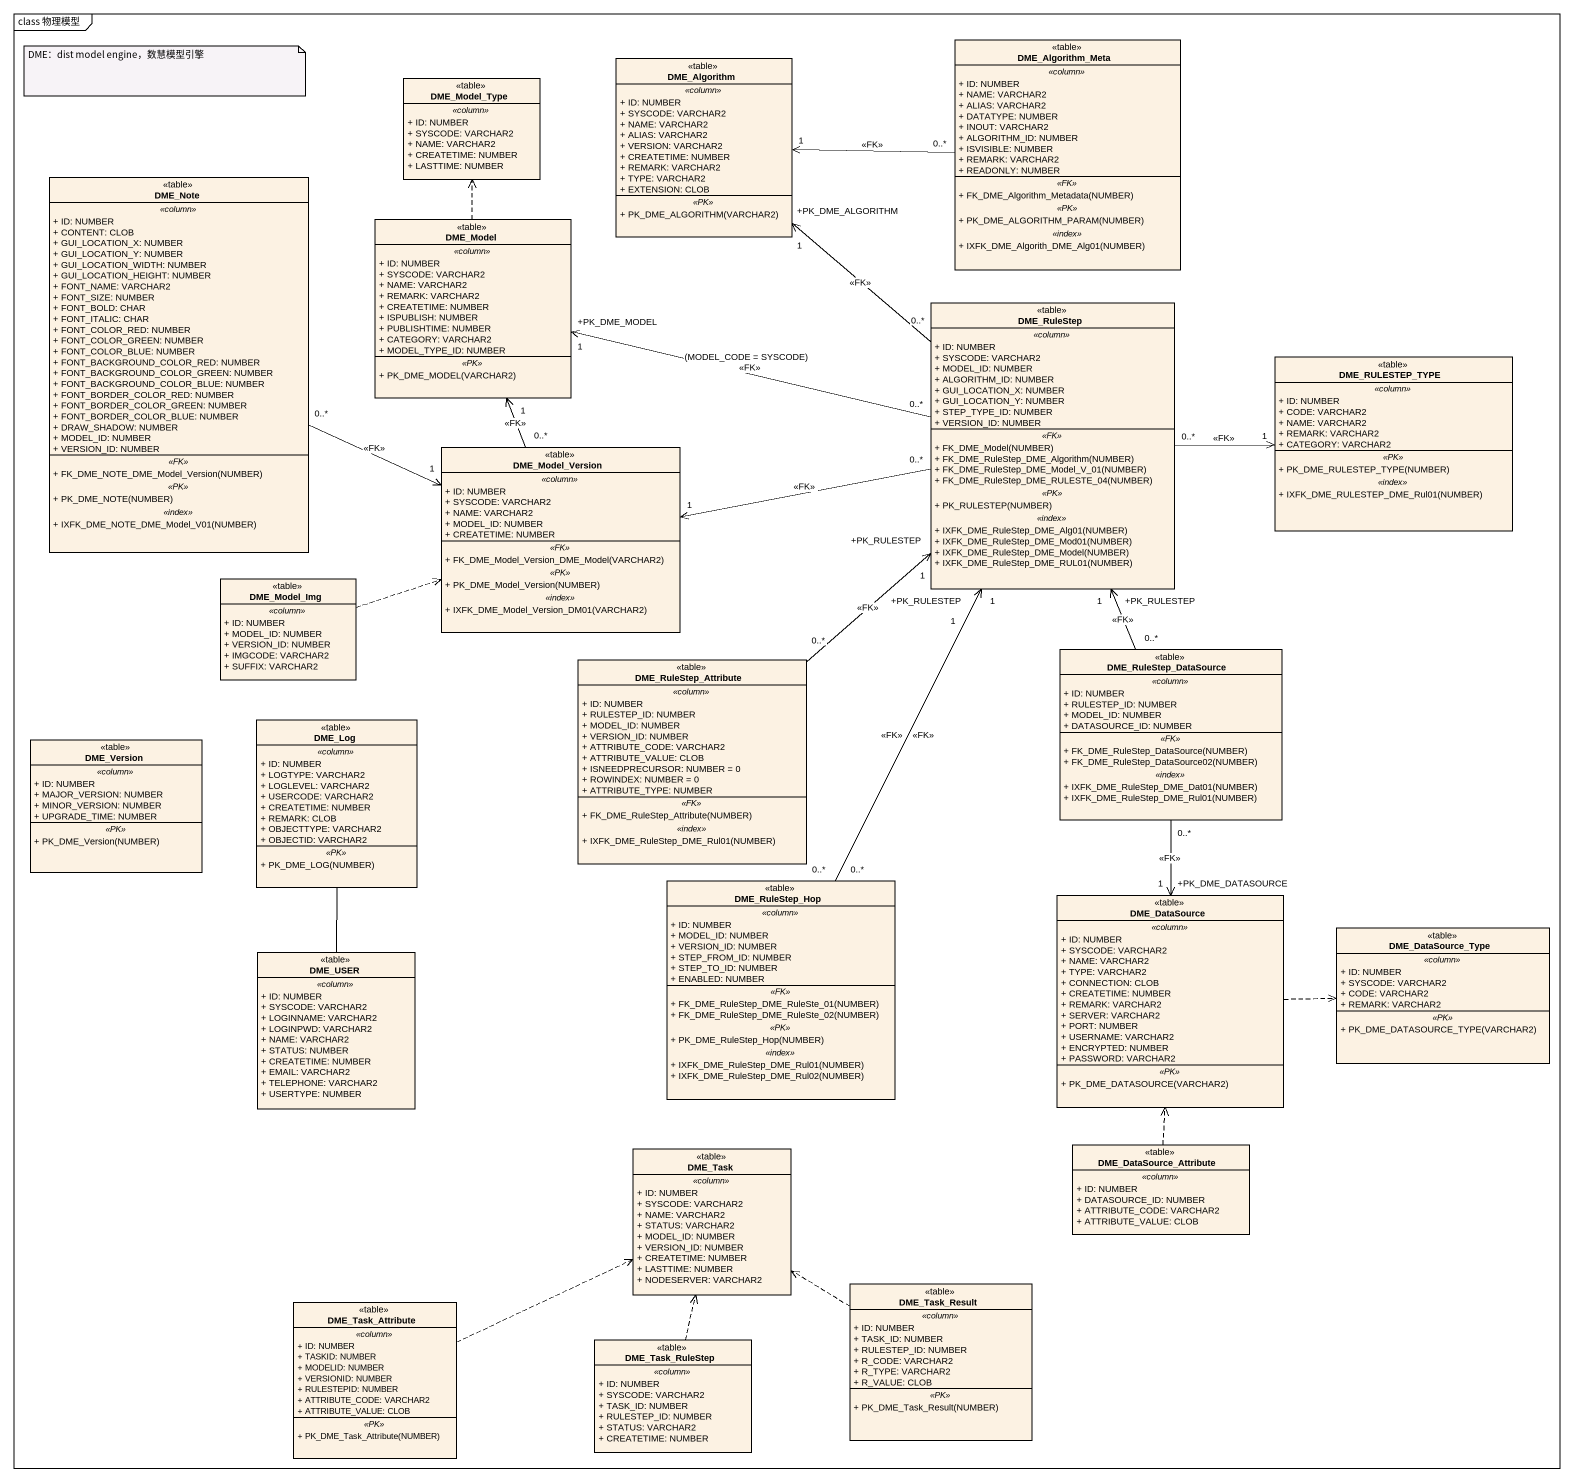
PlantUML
@startuml
mainframe class 物理模型
hide circle
hide empty members
skinparam classAttributeIconSize 0
class DME_Algorithm <<table>> {
  .. <<column>> ..
  + ID: NUMBER
  + SYSCODE: VARCHAR2
  + NAME: VARCHAR2
  + ALIAS: VARCHAR2
  + VERSION: VARCHAR2
  + CREATETIME: NUMBER
  + REMARK: VARCHAR2
  + TYPE: VARCHAR2
  + EXTENSION: CLOB
  .. <<PK>> ..
  + PK_DME_ALGORITHM(VARCHAR2)
}
class DME_Algorithm_Meta <<table>> {
  .. <<column>> ..
  + ID: NUMBER
  + NAME: VARCHAR2
  + ALIAS: VARCHAR2
  + DATATYPE: NUMBER
  + INOUT: VARCHAR2
  + ALGORITHM_ID: NUMBER
  + ISVISIBLE: NUMBER
  + REMARK: VARCHAR2
  + READONLY: NUMBER
  .. <<FK>> ..
  + FK_DME_Algorithm_Metadata(NUMBER)
  .. <<PK>> ..
  + PK_DME_ALGORITHM_PARAM(NUMBER)
  .. <<index>> ..
  + IXFK_DME_Algorith_DME_Alg01(NUMBER)
}
class DME_Model_Type <<table>> {
  .. <<column>> ..
  + ID: NUMBER
  + SYSCODE: VARCHAR2
  + NAME: VARCHAR2
  + CREATETIME: NUMBER
  + LASTTIME: NUMBER
}
class DME_Note <<table>> {
  .. <<column>> ..
  + ID: NUMBER
  + CONTENT: CLOB
  + GUI_LOCATION_X: NUMBER
  + GUI_LOCATION_Y: NUMBER
  + GUI_LOCATION_WIDTH: NUMBER
  + GUI_LOCATION_HEIGHT: NUMBER
  + FONT_NAME: VARCHAR2
  + FONT_SIZE: NUMBER
  + FONT_BOLD: CHAR
  + FONT_ITALIC: CHAR
  + FONT_COLOR_RED: NUMBER
  + FONT_COLOR_GREEN: NUMBER
  + FONT_COLOR_BLUE: NUMBER
  + FONT_BACKGROUND_COLOR_RED: NUMBER
  + FONT_BACKGROUND_COLOR_GREEN: NUMBER
  + FONT_BACKGROUND_COLOR_BLUE: NUMBER
  + FONT_BORDER_COLOR_RED: NUMBER
  + FONT_BORDER_COLOR_GREEN: NUMBER
  + FONT_BORDER_COLOR_BLUE: NUMBER
  + DRAW_SHADOW: NUMBER
  + MODEL_ID: NUMBER
  + VERSION_ID: NUMBER
  .. <<FK>> ..
  + FK_DME_NOTE_DME_Model_Version(NUMBER)
  .. <<PK>> ..
  + PK_DME_NOTE(NUMBER)
  .. <<index>> ..
  + IXFK_DME_NOTE_DME_Model_V01(NUMBER)
}
class DME_Model <<table>> {
  .. <<column>> ..
  + ID: NUMBER
  + SYSCODE: VARCHAR2
  + NAME: VARCHAR2
  + REMARK: VARCHAR2
  + CREATETIME: NUMBER
  + ISPUBLISH: NUMBER
  + PUBLISHTIME: NUMBER
  + CATEGORY: VARCHAR2
  + MODEL_TYPE_ID: NUMBER
  .. <<PK>> ..
  + PK_DME_MODEL(VARCHAR2)
}
class DME_RuleStep <<table>> {
  .. <<column>> ..
  + ID: NUMBER
  + SYSCODE: VARCHAR2
  + MODEL_ID: NUMBER
  + ALGORITHM_ID: NUMBER
  + GUI_LOCATION_X: NUMBER
  + GUI_LOCATION_Y: NUMBER
  + STEP_TYPE_ID: NUMBER
  + VERSION_ID: NUMBER
  .. <<FK>> ..
  + FK_DME_Model(NUMBER)
  + FK_DME_RuleStep_DME_Algorithm(NUMBER)
  + FK_DME_RuleStep_DME_Model_V_01(NUMBER)
  + FK_DME_RuleStep_DME_RULESTE_04(NUMBER)
  .. <<PK>> ..
  + PK_RULESTEP(NUMBER)
  .. <<index>> ..
  + IXFK_DME_RuleStep_DME_Alg01(NUMBER)
  + IXFK_DME_RuleStep_DME_Mod01(NUMBER)
  + IXFK_DME_RuleStep_DME_Model(NUMBER)
  + IXFK_DME_RuleStep_DME_RUL01(NUMBER)
}
class DME_RULESTEP_TYPE <<table>> {
  .. <<column>> ..
  + ID: NUMBER
  + CODE: VARCHAR2
  + NAME: VARCHAR2
  + REMARK: VARCHAR2
  + CATEGORY: VARCHAR2
  .. <<PK>> ..
  + PK_DME_RULESTEP_TYPE(NUMBER)
  .. <<index>> ..
  + IXFK_DME_RULESTEP_DME_Rul01(NUMBER)
}
class DME_Model_Version <<table>> {
  .. <<column>> ..
  + ID: NUMBER
  + SYSCODE: VARCHAR2
  + NAME: VARCHAR2
  + MODEL_ID: NUMBER
  + CREATETIME: NUMBER
  .. <<FK>> ..
  + FK_DME_Model_Version_DME_Model(VARCHAR2)
  .. <<PK>> ..
  + PK_DME_Model_Version(NUMBER)
  .. <<index>> ..
  + IXFK_DME_Model_Version_DM01(VARCHAR2)
}
class DME_Model_Img <<table>> {
  .. <<column>> ..
  + ID: NUMBER
  + MODEL_ID: NUMBER
  + VERSION_ID: NUMBER
  + IMGCODE: VARCHAR2
  + SUFFIX: VARCHAR2
}
class DME_RuleStep_Attribute <<table>> {
  .. <<column>> ..
  + ID: NUMBER
  + RULESTEP_ID: NUMBER
  + MODEL_ID: NUMBER
  + VERSION_ID: NUMBER
  + ATTRIBUTE_CODE: VARCHAR2
  + ATTRIBUTE_VALUE: CLOB
  + ISNEEDPRECURSOR: NUMBER = 0
  + ROWINDEX: NUMBER = 0
  + ATTRIBUTE_TYPE: NUMBER
  .. <<FK>> ..
  + FK_DME_RuleStep_Attribute(NUMBER)
  .. <<index>> ..
  + IXFK_DME_RuleStep_DME_Rul01(NUMBER)
}
class DME_RuleStep_DataSource <<table>> {
  .. <<column>> ..
  + ID: NUMBER
  + RULESTEP_ID: NUMBER
  + MODEL_ID: NUMBER
  + DATASOURCE_ID: NUMBER
  .. <<FK>> ..
  + FK_DME_RuleStep_DataSource(NUMBER)
  + FK_DME_RuleStep_DataSource02(NUMBER)
  .. <<index>> ..
  + IXFK_DME_RuleStep_DME_Dat01(NUMBER)
  + IXFK_DME_RuleStep_DME_Rul01(NUMBER)
}
class DME_Version <<table>> {
  .. <<column>> ..
  + ID: NUMBER
  + MAJOR_VERSION: NUMBER
  + MINOR_VERSION: NUMBER
  + UPGRADE_TIME: NUMBER
  .. <<PK>> ..
  + PK_DME_Version(NUMBER)
}
class DME_Log <<table>> {
  .. <<column>> ..
  + ID: NUMBER
  + LOGTYPE: VARCHAR2
  + LOGLEVEL: VARCHAR2
  + USERCODE: VARCHAR2
  + CREATETIME: NUMBER
  + REMARK: CLOB
  + OBJECTTYPE: VARCHAR2
  + OBJECTID: VARCHAR2
  .. <<PK>> ..
  + PK_DME_LOG(NUMBER)
}
class DME_RuleStep_Hop <<table>> {
  .. <<column>> ..
  + ID: NUMBER
  + MODEL_ID: NUMBER
  + VERSION_ID: NUMBER
  + STEP_FROM_ID: NUMBER
  + STEP_TO_ID: NUMBER
  + ENABLED: NUMBER
  .. <<FK>> ..
  + FK_DME_RuleStep_DME_RuleSte_01(NUMBER)
  + FK_DME_RuleStep_DME_RuleSte_02(NUMBER)
  .. <<PK>> ..
  + PK_DME_RuleStep_Hop(NUMBER)
  .. <<index>> ..
  + IXFK_DME_RuleStep_DME_Rul01(NUMBER)
  + IXFK_DME_RuleStep_DME_Rul02(NUMBER)
}
class DME_DataSource <<table>> {
  .. <<column>> ..
  + ID: NUMBER
  + SYSCODE: VARCHAR2
  + NAME: VARCHAR2
  + TYPE: VARCHAR2
  + CONNECTION: CLOB
  + CREATETIME: NUMBER
  + REMARK: VARCHAR2
  + SERVER: VARCHAR2
  + PORT: NUMBER
  + USERNAME: VARCHAR2
  + ENCRYPTED: NUMBER
  + PASSWORD: VARCHAR2
  .. <<PK>> ..
  + PK_DME_DATASOURCE(VARCHAR2)
}
class DME_DataSource_Type <<table>> {
  .. <<column>> ..
  + ID: NUMBER
  + SYSCODE: VARCHAR2
  + CODE: VARCHAR2
  + REMARK: VARCHAR2
  .. <<PK>> ..
  + PK_DME_DATASOURCE_TYPE(VARCHAR2)
}
class DME_USER <<table>> {
  .. <<column>> ..
  + ID: NUMBER
  + SYSCODE: VARCHAR2
  + LOGINNAME: VARCHAR2
  + LOGINPWD: VARCHAR2
  + NAME: VARCHAR2
  + STATUS: NUMBER
  + CREATETIME: NUMBER
  + EMAIL: VARCHAR2
  + TELEPHONE: VARCHAR2
  + USERTYPE: NUMBER
}
class DME_Task <<table>> {
  .. <<column>> ..
  + ID: NUMBER
  + SYSCODE: VARCHAR2
  + NAME: VARCHAR2
  + STATUS: VARCHAR2
  + MODEL_ID: NUMBER
  + VERSION_ID: NUMBER
  + CREATETIME: NUMBER
  + LASTTIME: NUMBER
  + NODESERVER: VARCHAR2
}
class DME_DataSource_Attribute <<table>> {
  .. <<column>> ..
  + ID: NUMBER
  + DATASOURCE_ID: NUMBER
  + ATTRIBUTE_CODE: VARCHAR2
  + ATTRIBUTE_VALUE: CLOB
}
class DME_Task_Result <<table>> {
  .. <<column>> ..
  + ID: NUMBER
  + TASK_ID: NUMBER
  + RULESTEP_ID: NUMBER
  + R_CODE: VARCHAR2
  + R_TYPE: VARCHAR2
  + R_VALUE: CLOB
  .. <<PK>> ..
  + PK_DME_Task_Result(NUMBER)
}
class DME_Task_Attribute <<table>> {
  .. <<column>> ..
  + ID: NUMBER
  + TASKID: NUMBER
  + MODELID: NUMBER
  + VERSIONID: NUMBER
  + RULESTEPID: NUMBER
  + ATTRIBUTE_CODE: VARCHAR2
  + ATTRIBUTE_VALUE: CLOB
  .. <<PK>> ..
  + PK_DME_Task_Attribute(NUMBER)
}
class DME_Task_RuleStep <<table>> {
  .. <<column>> ..
  + ID: NUMBER
  + SYSCODE: VARCHAR2
  + TASK_ID: NUMBER
  + RULESTEP_ID: NUMBER
  + STATUS: VARCHAR2
  + CREATETIME: NUMBER
}
DME_Algorithm_Meta "0..*" -left-> "1" DME_Algorithm : <<FK>>
DME_Note "0..*" -right-> "1" DME_Model_Version : <<FK>>
DME_Model .up.> DME_Model_Type
DME_RuleStep "0..*" -up-> "+PK_DME_ALGORITHM\n1" DME_Algorithm : <<FK>>
DME_RuleStep "0..*" -left-> "+PK_DME_MODEL\n1" DME_Model : (MODEL_CODE = SYSCODE)\n<<FK>>
DME_RuleStep "0..*" -right-> "1" DME_RULESTEP_TYPE : <<FK>>
DME_RuleStep "0..*" -left-> "1" DME_Model_Version : <<FK>>
DME_Model_Version "0..*" -up-> "1" DME_Model : <<FK>>
DME_Model_Img .right.> DME_Model_Version
DME_RuleStep_Attribute "0..*" -up-> "+PK_RULESTEP\n1" DME_RuleStep : <<FK>>
DME_RuleStep_DataSource "0..*" -up-> "+PK_RULESTEP\n1" DME_RuleStep : <<FK>>
DME_RuleStep_DataSource "0..*" --> "+PK_DME_DATASOURCE\n1" DME_DataSource : <<FK>>
DME_Log -- DME_USER
DME_RuleStep_Hop "0..*" -up-> "1" DME_RuleStep : <<FK>>
DME_RuleStep_Hop "0..*" -up-> "+PK_RULESTEP\n1" DME_RuleStep : <<FK>>
DME_DataSource .right.> DME_DataSource_Type
DME_DataSource_Attribute .up.> DME_DataSource
DME_Task_Result .up.> DME_Task
DME_Task_Attribute .right.> DME_Task
DME_Task_RuleStep .up.> DME_Task
note as N1
  DME：dist model engine，数慧模型引擎
end note
@enduml
